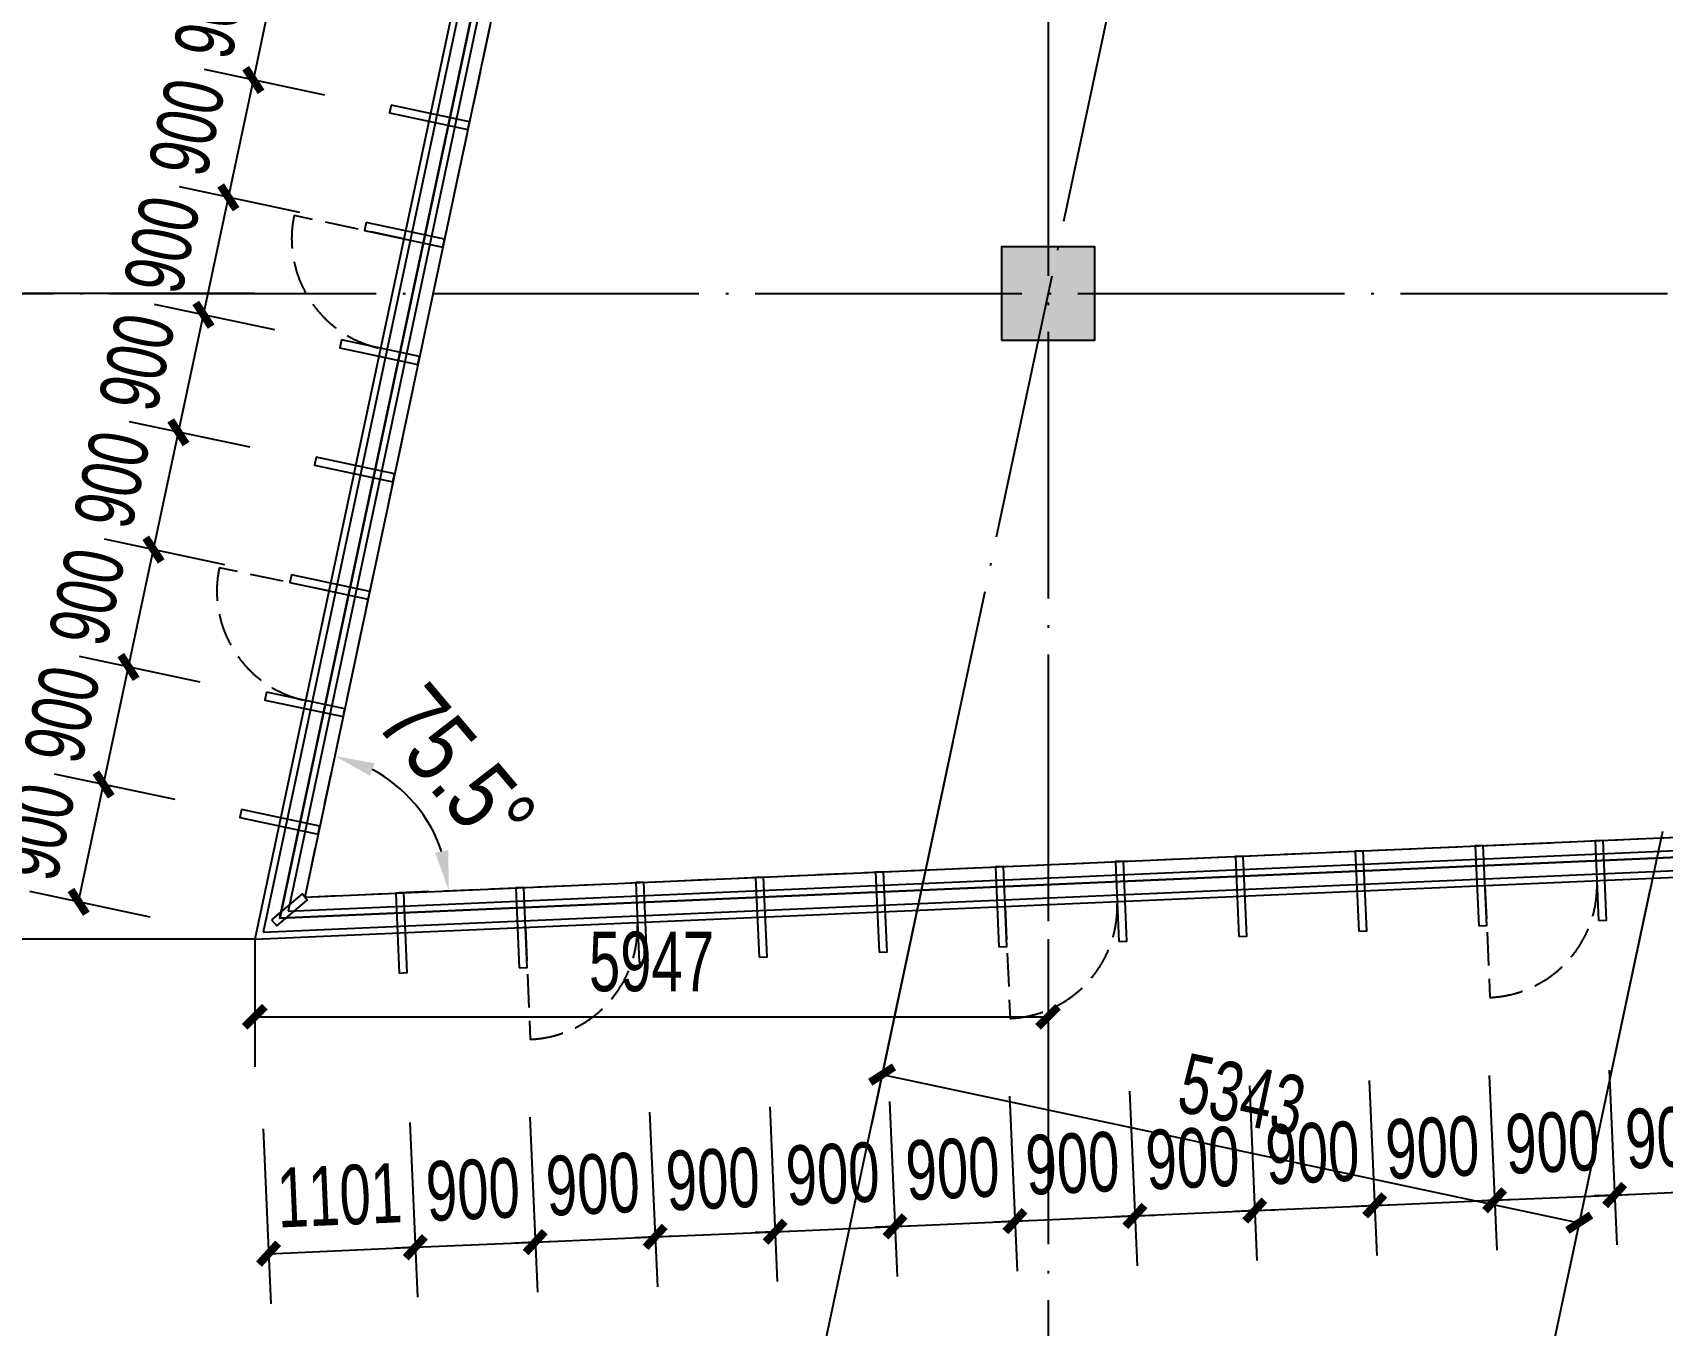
# Model space of a CAD drawing. Extents: x -409435 to 356702, y -107829 to 330904.
# Drawn here: x -7676 to 4543, y 81363 to 91056 of the extents above; entities that cross this region are included whole.
import ezdxf
from ezdxf.xclip import XClip

# ---------------------------------------------------------------- set-up
doc = ezdxf.new("R2010")
doc.units = 0
doc.header["$LTSCALE"] = 1000
doc.header["$MEASUREMENT"] = 0
doc.header["$XCLIPFRAME"] = 0
for name, pattern in [('104-14# 核心筒$0$DOTE', [2.42, 2, -0.2, 0.02, -0.2]), ('14#楼幕墙$0$DASH', [0.35, 0.25, -0.1]), ('X-104 14#平面$0$$0$DASH', [0.35, 0.25, -0.1])]:
    doc.linetypes.add(name, pattern=pattern)
for name, color, linetype in [('01-标注_尺寸', 124, 'Continuous'), ('104-14# 核心筒$0$01-标注_轴线坐标', 132, 'Continuous'), ('104-14# 核心筒$0$A_AXIS-轴线', 36, '104-14# 核心筒$0$DOTE'), ('104-14# 核心筒$0$A_STR-砼柱', 51, 'Continuous'), ('14#楼幕墙$0$A-C_玻璃幕墙', 140, 'Continuous'), ('14#楼幕墙$0$A-C_窗', 140, 'Continuous'), ('PUB_HATCH', 8, 'Continuous'), ('X-104 14#平面$0$01-标注_尺寸', 124, 'Continuous'), ('X-104 14#平面$0$A-C_玻璃幕墙', 140, 'Continuous'), ('X-104 14#平面$0$A-TECH_结构', 21, 'Continuous')]:
    doc.layers.add(name, color=color, linetype=linetype)
doc.layers.add('X-104 14#平面$0$000套内', color=226, linetype='Continuous', lineweight=30, plot=False)
doc.styles.add('104-14# 核心筒$0$_TCH_DIM_T3', font='ros.shx', dxfattribs={"width": 0.705882, "bigfont": 'jd.shx'})
doc.styles.add('_TCH_DIM_T3', font='ros.shx', dxfattribs={"width": 0.705882, "bigfont": 'jd.shx'})
doc.styles.add('X-104 14#平面$0$_TCH_DIM_T3', font='ros.shx', dxfattribs={"width": 0.8, "bigfont": 'jd.shx'})
doc.dimstyles.new('104-14# 核心筒$0$_TCH_ARCH&&150', dxfattribs={"dimtxt": 446.25, "dimasz": 150, "dimexe": 375, "dimexo": 450, "dimgap": 189.375, "dimtad": 1, "dimdec": 0, "dimzin": 0, "dimdsep": 46, "dimtxsty": '104-14# 核心筒$0$_TCH_DIM_T3', "dimblk": '104-14# 核心筒$0$_ArchTick', "dimcen": 0.09, "dimclrt": 7, "dimazin": 2, "dimtfac": 1, "dimtdec": 0, "dimtix": 1, "dimtmove": 2, "dimatfit": 3, "dimfxl": 0, "dimtolj": 1, "dimtzin": 0, "dimarcsym": 0})
doc.dimstyles.new('_TCH_ARCH&&150', dxfattribs={"dimtxt": 446.25, "dimasz": 150, "dimexe": 375, "dimexo": 450, "dimgap": 189.375, "dimtad": 1, "dimdec": 0, "dimzin": 0, "dimdsep": 46, "dimtxsty": '_TCH_DIM_T3', "dimblk": 'ARCHTICK', "dimcen": 0.09, "dimclrt": 7, "dimazin": 2, "dimtfac": 1, "dimtdec": 0, "dimtix": 1, "dimtmove": 2, "dimatfit": 3, "dimfxl": 0, "dimtolj": 1, "dimtzin": 0, "dimarcsym": 0})
doc.dimstyles.new('X-104 14#平面$0$_TCH_ARROW&&150', dxfattribs={"dimtxt": 525, "dimasz": 300, "dimexe": 375, "dimexo": 450, "dimgap": 150, "dimtad": 1, "dimdec": 0, "dimzin": 0, "dimdsep": 46, "dimtxsty": 'X-104 14#平面$0$_TCH_DIM_T3', "dimcen": 0.09, "dimclrt": 7, "dimazin": 2, "dimtfac": 1, "dimtdec": 0, "dimtix": 1, "dimtmove": 2, "dimatfit": 3, "dimfxl": 0, "dimtolj": 1, "dimtzin": 0, "dimarcsym": 0})

# ---------------------------------------------------------------- blocks, each defined once
blk = doc.blocks.new('14#楼幕墙$0$A$C103B1A8E')
blk.add_lwpolyline([(0, 0), (60, 0), (60, 600), (0, 600)], close=True)
blk = doc.blocks.new('14#楼幕墙$0$A$C678332E3')
blk.add_lwpolyline([(0, 0), (60, 0), (60, 300), (0, 300)], close=True)
blk = doc.blocks.new('14#楼幕墙$0$A$C09283E46')
for name, p, rotation in [('14#楼幕墙$0$A$C103B1A8E', (-45362, 4605), 255.500000006771), ('14#楼幕墙$0$A$C103B1A8E', (-45587, 3733), 255.500000006771), ('14#楼幕墙$0$A$C103B1A8E', (-45812, 2862), 255.500000006771), ('14#楼幕墙$0$A$C103B1A8E', (-46038, 1991), 255.500000006771), ('14#楼幕墙$0$A$C103B1A8E', (-46263, 1119), 255.500000006771), ('14#楼幕墙$0$A$C103B1A8E', (-46488, 248), 255.500000006771), ('14#楼幕墙$0$A$C103B1A8E', (-46714, -623), 255.500000006771), ('14#楼幕墙$0$A$C678332E3', (-46524, -1459), 307.750000003458), ('14#楼幕墙$0$A$C103B1A8E', (-45585, -1899), 2.410065309878989e-12), ('14#楼幕墙$0$A$C103B1A8E', (-44685, -1899), 2.410065309878989e-12), ('14#楼幕墙$0$A$C103B1A8E', (-43785, -1899), 2.410065309878989e-12), ('14#楼幕墙$0$A$C103B1A8E', (-42885, -1899), 2.410065309878989e-12), ('14#楼幕墙$0$A$C103B1A8E', (-41985, -1899), 2.410065309878989e-12), ('14#楼幕墙$0$A$C103B1A8E', (-41085, -1899), 2.410065309878989e-12), ('14#楼幕墙$0$A$C103B1A8E', (-40185, -1899), 2.410065309878989e-12), ('14#楼幕墙$0$A$C103B1A8E', (-39285, -1899), 2.410065309878989e-12), ('14#楼幕墙$0$A$C103B1A8E', (-38385, -1899), 2.410065309878989e-12), ('14#楼幕墙$0$A$C103B1A8E', (-37485, -1899), 2.410065309878989e-12), ('14#楼幕墙$0$A$C103B1A8E', (-36585, -1899), 2.410065309878989e-12)]:
    blk.add_blockref(name, p, dxfattribs=dict(rotation=rotation))
blk = doc.blocks.new('14#楼幕墙$0$A$C2CD63A88')
at = {"linetype": '14#楼幕墙$0$DASH'}
blk.add_lwpolyline([(0, 670), (0, -170)], dxfattribs=at)
blk.add_arc((0, 670), 840, 270, 0, dxfattribs=at)
blk = doc.blocks.new('14#楼幕墙')
at = {"layer": '14#楼幕墙$0$A-C_玻璃幕墙'}
for p, q in [((-2734, 99671), (-6010, 84258)), ((-2695, 99612), (-5947, 84311)), ((-2580, 99434), (-5760, 84469)), ((-2503, 99316), (-5636, 84575)), ((-5636, 84575), (40532, 86591)), ((-5760, 84469), (40414, 86485)), ((-6010, 84258), (40178, 86275)), ((-5947, 84311), (40237, 86328))]:
    blk.add_line(p, q, dxfattribs=at)
at = {"layer": '14#楼幕墙$0$A-C_玻璃幕墙', "rotation": 2.499999999999448}
blk.add_blockref('14#楼幕墙$0$A$C09283E46', (40532, 87891), dxfattribs=at)
at = {"layer": '14#楼幕墙$0$A-C_窗'}
for p, rotation in [((-5549, 89650), 258.0000000069074), ((-6110, 87009), 258.0000000069074), ((3242, 83992), 2.499999999979593), ((-355, 83835), 2.499999999979593), ((-3952, 83678), 2.499999999979593)]:
    blk.add_blockref('14#楼幕墙$0$A$C2CD63A88', p, dxfattribs=dict(at, rotation=rotation))
blk = doc.blocks.new('_FZH')
blk.add_lwpolyline([(-0.5, -0.5), (0.5, -0.5), (0.5, 0.5), (-0.5, 0.5)], close=True)
at = {"layer": 'PUB_HATCH'}
blk.add_solid([(-0.5, -0.5), (0.5, -0.5), (-0.5, 0.5), (0.5, 0.5)], dxfattribs=at)
blk = doc.blocks.new('104-14# 核心筒$0$_ArchTick')
at = {"color": 0, "linetype": 'ByBlock', "const_width": 0.4}
blk.add_lwpolyline([(-0.5, -0.5), (0.5, 0.5)], dxfattribs=at)
blk = doc.blocks.new('*D2871')
at = {"layer": '104-14# 核心筒$0$01-标注_轴线坐标', "color": 0, "lineweight": -2, "transparency": 16777216}
for p, q in [((-777, 85738), (-1385, 82877)), ((4449, 84627), (3841, 81766)), ((-1307, 83244), (3919, 82133))]:
    blk.add_line(p, q, dxfattribs=at)
at = {"layer": 'Defpoints', "color": 0, "transparency": 16777216}
for p in [(-684, 86178), (4543, 85067), (3919, 82133)]:
    blk.add_point(p, dxfattribs=at)
at = {"layer": '104-14# 核心筒$0$01-标注_轴线坐标', "color": 0, "lineweight": -2, "transparency": 16777216, "xscale": 150, "yscale": 150, "zscale": 150}
for p, rotation in [((-1307, 83244), 167.9999999999998), ((3919, 82133), 347.9999999999998)]:
    blk.add_blockref('104-14# 核心筒$0$_ArchTick', p, dxfattribs=dict(at, rotation=rotation))
at = {"layer": '104-14# 核心筒$0$01-标注_轴线坐标', "color": 7, "transparency": 16777216, "insert": (1392, 83092), "char_height": 446.2, "attachment_point": 5, "rotation": 348, "style": '104-14# 核心筒$0$_TCH_DIM_T3'}
blk.add_mtext('\\A1;5343', dxfattribs=at)
blk = doc.blocks.new('*D2605')
at = {"layer": 'Defpoints', "color": 0, "transparency": 16777216}
for p in [(-5348, 85927), (-4677, 85077), (-5636, 84575), (-4255, 84635)]:
    blk.add_point(p, dxfattribs=at)
at = {"layer": 'X-104 14#平面$0$01-标注_尺寸', "color": 0, "lineweight": -2, "transparency": 16777216}
for p, q in [((-5442, 85487), (-5489, 85266)), ((-4705, 84616), (-4929, 84606))]:
    blk.add_line(p, q, dxfattribs=at)
blk.add_arc((-5636, 84575), 1082, 18.4372, 62.0628, dxfattribs=at)
at = {"layer": 'X-104 14#平面$0$01-标注_尺寸', "color": 0, "transparency": 16777216}
for points in [[(-5146, 85484), (-5112, 85578), (-5411, 85633)], [(-4560, 84926), (-4658, 84908), (-4555, 84622)]]:
    blk.add_solid(points, dxfattribs=at)
at = {"layer": 'X-104 14#平面$0$01-标注_尺寸', "color": 7, "transparency": 16777216, "insert": (-4495, 85541), "char_height": 525, "attachment_point": 5, "rotation": 310.25, "style": 'X-104 14#平面$0$_TCH_DIM_T3'}
blk.add_mtext('\\A1;75.5°', dxfattribs=at)
blk = doc.blocks.new('_ArchTick')
at = {"color": 0, "linetype": 'ByBlock', "const_width": 0.4}
blk.add_lwpolyline([(-0.5, -0.5), (0.5, 0.5)], dxfattribs=at)
blk = doc.blocks.new('*D1349')
at = {"layer": '01-标注_尺寸', "color": 0, "lineweight": -2, "transparency": 16777216}
for p, q in [((-4848, 82885), (-4791, 81574)), ((-5948, 82837), (-5890, 81526)), ((-5907, 81901), (-4807, 81949))]:
    blk.add_line(p, q, dxfattribs=at)
at = {"layer": 'Defpoints', "color": 0, "transparency": 16777216}
for p in [(-4867, 83334), (-5967, 83286), (-4807, 81949)]:
    blk.add_point(p, dxfattribs=at)
at = {"layer": '01-标注_尺寸', "color": 0, "lineweight": -2, "transparency": 16777216, "xscale": 150, "yscale": 150, "zscale": 150}
for p, rotation in [((-5907, 81901), 182.5000000000003), ((-4807, 81949), 2.500000000000252)]:
    blk.add_blockref('_ArchTick', p, dxfattribs=dict(at, rotation=rotation))
at = {"layer": '01-标注_尺寸', "color": 7, "transparency": 16777216, "insert": (-5375, 82337), "char_height": 446.2, "attachment_point": 5, "rotation": 2.5, "style": '_TCH_DIM_T3'}
blk.add_mtext('\\A1;1101', dxfattribs=at)
blk = doc.blocks.new('*D1350')
at = {"layer": '01-标注_尺寸', "color": 0, "lineweight": -2, "transparency": 16777216}
for p, q in [((-4848, 82885), (-4791, 81574)), ((-3949, 82924), (-3891, 81613)), ((-3908, 81988), (-3758, 81995)), ((-4807, 81949), (-4957, 81942)), ((-4807, 81949), (-3908, 81988))]:
    blk.add_line(p, q, dxfattribs=at)
at = {"layer": 'Defpoints', "color": 0, "transparency": 16777216}
for p in [(-4867, 83334), (-3968, 83373), (-3908, 81988)]:
    blk.add_point(p, dxfattribs=at)
at = {"layer": '01-标注_尺寸', "color": 0, "lineweight": -2, "transparency": 16777216, "xscale": 150, "yscale": 150, "zscale": 150}
for p, rotation in [((-4807, 81949), 2.500000000000551), ((-3908, 81988), 182.5000000000006)]:
    blk.add_blockref('_ArchTick', p, dxfattribs=dict(at, rotation=rotation))
at = {"layer": '01-标注_尺寸', "color": 7, "transparency": 16777216, "insert": (-4375, 82380), "char_height": 446.2, "attachment_point": 5, "rotation": 2.5, "style": '_TCH_DIM_T3'}
blk.add_mtext('\\A1;900', dxfattribs=at)
blk = doc.blocks.new('*D1351')
at = {"layer": '01-标注_尺寸', "color": 0, "lineweight": -2, "transparency": 16777216}
for p, q in [((-3949, 82924), (-3891, 81613)), ((-3050, 82963), (-2992, 81653)), ((-3908, 81988), (-3009, 82027)), ((-3009, 82027), (-2859, 82034)), ((-3908, 81988), (-4058, 81981))]:
    blk.add_line(p, q, dxfattribs=at)
at = {"layer": 'Defpoints', "color": 0, "transparency": 16777216}
for p in [(-3968, 83373), (-3069, 83413), (-3009, 82027)]:
    blk.add_point(p, dxfattribs=at)
at = {"layer": '01-标注_尺寸', "color": 0, "lineweight": -2, "transparency": 16777216, "xscale": 150, "yscale": 150, "zscale": 150}
for p, rotation in [((-3009, 82027), 182.4999999999997), ((-3908, 81988), 2.499999999999751)]:
    blk.add_blockref('_ArchTick', p, dxfattribs=dict(at, rotation=rotation))
at = {"layer": '01-标注_尺寸', "color": 7, "transparency": 16777216, "insert": (-3476, 82420), "char_height": 446.2, "attachment_point": 5, "rotation": 2.5, "style": '_TCH_DIM_T3'}
blk.add_mtext('\\A1;900', dxfattribs=at)
blk = doc.blocks.new('*D1352')
at = {"layer": '01-标注_尺寸', "color": 0, "lineweight": -2, "transparency": 16777216}
for p, q in [((-2150, 83002), (-2093, 81692)), ((-3050, 82963), (-2992, 81653)), ((-3009, 82027), (-3158, 82021)), ((-3009, 82027), (-2109, 82066)), ((-2109, 82066), (-1960, 82073))]:
    blk.add_line(p, q, dxfattribs=at)
at = {"layer": 'Defpoints', "color": 0, "transparency": 16777216}
for p in [(-3069, 83413), (-2170, 83452), (-2109, 82066)]:
    blk.add_point(p, dxfattribs=at)
at = {"layer": '01-标注_尺寸', "color": 0, "lineweight": -2, "transparency": 16777216, "xscale": 150, "yscale": 150, "zscale": 150}
for p, rotation in [((-3009, 82027), 2.50000000000087), ((-2109, 82066), 182.5000000000009)]:
    blk.add_blockref('_ArchTick', p, dxfattribs=dict(at, rotation=rotation))
at = {"layer": '01-标注_尺寸', "color": 7, "transparency": 16777216, "insert": (-2577, 82459), "char_height": 446.2, "attachment_point": 5, "rotation": 2.5, "style": '_TCH_DIM_T3'}
blk.add_mtext('\\A1;900', dxfattribs=at)
blk = doc.blocks.new('*D1353')
at = {"layer": '01-标注_尺寸', "color": 0, "lineweight": -2, "transparency": 16777216}
for p, q in [((-2150, 83002), (-2093, 81692)), ((-1251, 83042), (-1194, 81731)), ((-1210, 82106), (-1060, 82112)), ((-2109, 82066), (-2259, 82060)), ((-2109, 82066), (-1210, 82106))]:
    blk.add_line(p, q, dxfattribs=at)
at = {"layer": 'Defpoints', "color": 0, "transparency": 16777216}
for p in [(-1271, 83491), (-2170, 83452), (-1210, 82106)]:
    blk.add_point(p, dxfattribs=at)
at = {"layer": '01-标注_尺寸', "color": 0, "lineweight": -2, "transparency": 16777216, "xscale": 150, "yscale": 150, "zscale": 150}
for p, rotation in [((-2109, 82066), 2.499999999999432), ((-1210, 82106), 182.4999999999994)]:
    blk.add_blockref('_ArchTick', p, dxfattribs=dict(at, rotation=rotation))
at = {"layer": '01-标注_尺寸', "color": 7, "transparency": 16777216, "insert": (-1678, 82498), "char_height": 446.2, "attachment_point": 5, "rotation": 2.5, "style": '_TCH_DIM_T3'}
blk.add_mtext('\\A1;900', dxfattribs=at)
blk = doc.blocks.new('*D1354')
at = {"layer": '01-标注_尺寸', "color": 0, "lineweight": -2, "transparency": 16777216}
for p, q in [((-1251, 83042), (-1194, 81731)), ((-352, 83081), (-295, 81770)), ((-1210, 82106), (-311, 82145)), ((-311, 82145), (-161, 82152)), ((-1210, 82106), (-1360, 82099))]:
    blk.add_line(p, q, dxfattribs=at)
at = {"layer": 'Defpoints', "color": 0, "transparency": 16777216}
for p in [(-1271, 83491), (-372, 83531), (-311, 82145)]:
    blk.add_point(p, dxfattribs=at)
at = {"layer": '01-标注_尺寸', "color": 0, "lineweight": -2, "transparency": 16777216, "xscale": 150, "yscale": 150, "zscale": 150}
for p, rotation in [((-311, 82145), 182.5000000000005), ((-1210, 82106), 2.500000000000471)]:
    blk.add_blockref('_ArchTick', p, dxfattribs=dict(at, rotation=rotation))
at = {"layer": '01-标注_尺寸', "color": 7, "transparency": 16777216, "insert": (-779, 82537), "char_height": 446.2, "attachment_point": 5, "rotation": 2.5, "style": '_TCH_DIM_T3'}
blk.add_mtext('\\A1;900', dxfattribs=at)
blk = doc.blocks.new('*D1355')
at = {"layer": '01-标注_尺寸', "color": 0, "lineweight": -2, "transparency": 16777216}
for p, q in [((547, 83120), (604, 81810)), ((-352, 83081), (-295, 81770)), ((-311, 82145), (-461, 82138)), ((-311, 82145), (588, 82184)), ((588, 82184), (738, 82191))]:
    blk.add_line(p, q, dxfattribs=at)
at = {"layer": 'Defpoints', "color": 0, "transparency": 16777216}
for p in [(-372, 83531), (527, 83570), (588, 82184)]:
    blk.add_point(p, dxfattribs=at)
at = {"layer": '01-标注_尺寸', "color": 0, "lineweight": -2, "transparency": 16777216, "xscale": 150, "yscale": 150, "zscale": 150}
for p, rotation in [((-311, 82145), 2.500000000000231), ((588, 82184), 182.5000000000003)]:
    blk.add_blockref('_ArchTick', p, dxfattribs=dict(at, rotation=rotation))
at = {"layer": '01-标注_尺寸', "color": 7, "transparency": 16777216, "insert": (120, 82577), "char_height": 446.2, "attachment_point": 5, "rotation": 2.5, "style": '_TCH_DIM_T3'}
blk.add_mtext('\\A1;900', dxfattribs=at)
blk = doc.blocks.new('*D1356')
at = {"layer": '01-标注_尺寸', "color": 0, "lineweight": -2, "transparency": 16777216}
for p, q in [((547, 83120), (604, 81810)), ((1446, 83159), (1503, 81849)), ((588, 82184), (438, 82178)), ((588, 82184), (1487, 82224)), ((1487, 82224), (1637, 82230))]:
    blk.add_line(p, q, dxfattribs=at)
at = {"layer": 'Defpoints', "color": 0, "transparency": 16777216}
for p in [(1427, 83609), (527, 83570), (1487, 82224)]:
    blk.add_point(p, dxfattribs=at)
at = {"layer": '01-标注_尺寸', "color": 0, "lineweight": -2, "transparency": 16777216, "xscale": 150, "yscale": 150, "zscale": 150}
for p, rotation in [((588, 82184), 2.500000000000391), ((1487, 82224), 182.5000000000003)]:
    blk.add_blockref('_ArchTick', p, dxfattribs=dict(at, rotation=rotation))
at = {"layer": '01-标注_尺寸', "color": 7, "transparency": 16777216, "insert": (1020, 82616), "char_height": 446.2, "attachment_point": 5, "rotation": 2.5, "style": '_TCH_DIM_T3'}
blk.add_mtext('\\A1;900', dxfattribs=at)
blk = doc.blocks.new('*D1357')
at = {"layer": '01-标注_尺寸', "color": 0, "lineweight": -2, "transparency": 16777216}
for p, q in [((1446, 83159), (1503, 81849)), ((2345, 83199), (2403, 81888)), ((1487, 82224), (2386, 82263)), ((2386, 82263), (2536, 82269)), ((1487, 82224), (1337, 82217))]:
    blk.add_line(p, q, dxfattribs=at)
at = {"layer": 'Defpoints', "color": 0, "transparency": 16777216}
for p in [(1427, 83609), (2326, 83648), (2386, 82263)]:
    blk.add_point(p, dxfattribs=at)
at = {"layer": '01-标注_尺寸', "color": 0, "lineweight": -2, "transparency": 16777216, "xscale": 150, "yscale": 150, "zscale": 150}
for p, rotation in [((2386, 82263), 182.5000000000004), ((1487, 82224), 2.500000000000391)]:
    blk.add_blockref('_ArchTick', p, dxfattribs=dict(at, rotation=rotation))
at = {"layer": '01-标注_尺寸', "color": 7, "transparency": 16777216, "insert": (1919, 82655), "char_height": 446.2, "attachment_point": 5, "rotation": 2.5, "style": '_TCH_DIM_T3'}
blk.add_mtext('\\A1;900', dxfattribs=at)
blk = doc.blocks.new('*D1358')
at = {"layer": '01-标注_尺寸', "color": 0, "lineweight": -2, "transparency": 16777216}
for p, q in [((3245, 83238), (3302, 81927)), ((2345, 83199), (2403, 81888)), ((2386, 82263), (2236, 82256)), ((2386, 82263), (3285, 82302)), ((3285, 82302), (3435, 82309))]:
    blk.add_line(p, q, dxfattribs=at)
at = {"layer": 'Defpoints', "color": 0, "transparency": 16777216}
for p in [(2326, 83648), (3225, 83688), (3285, 82302)]:
    blk.add_point(p, dxfattribs=at)
at = {"layer": '01-标注_尺寸', "color": 0, "lineweight": -2, "transparency": 16777216, "xscale": 150, "yscale": 150, "zscale": 150}
for p, rotation in [((2386, 82263), 2.500000000000231), ((3285, 82302), 182.5000000000003)]:
    blk.add_blockref('_ArchTick', p, dxfattribs=dict(at, rotation=rotation))
at = {"layer": '01-标注_尺寸', "color": 7, "transparency": 16777216, "insert": (2818, 82695), "char_height": 446.2, "attachment_point": 5, "rotation": 2.5, "style": '_TCH_DIM_T3'}
blk.add_mtext('\\A1;900', dxfattribs=at)
blk = doc.blocks.new('*D1359')
at = {"layer": '01-标注_尺寸', "color": 0, "lineweight": -2, "transparency": 16777216}
for p, q in [((3245, 83238), (3302, 81927)), ((4144, 83277), (4201, 81967)), ((3285, 82302), (3136, 82295)), ((3285, 82302), (4185, 82341)), ((4185, 82341), (4334, 82348))]:
    blk.add_line(p, q, dxfattribs=at)
at = {"layer": 'Defpoints', "color": 0, "transparency": 16777216}
for p in [(4124, 83727), (3225, 83688), (4185, 82341)]:
    blk.add_point(p, dxfattribs=at)
at = {"layer": '01-标注_尺寸', "color": 0, "lineweight": -2, "transparency": 16777216, "xscale": 150, "yscale": 150, "zscale": 150}
for p, rotation in [((3285, 82302), 2.499999999999911), ((4185, 82341), 182.4999999999999)]:
    blk.add_blockref('_ArchTick', p, dxfattribs=dict(at, rotation=rotation))
at = {"layer": '01-标注_尺寸', "color": 7, "transparency": 16777216, "insert": (3717, 82734), "char_height": 446.2, "attachment_point": 5, "rotation": 2.5, "style": '_TCH_DIM_T3'}
blk.add_mtext('\\A1;900', dxfattribs=at)
blk = doc.blocks.new('*D1360')
at = {"layer": '01-标注_尺寸', "color": 0, "lineweight": -2, "transparency": 16777216}
for p, q in [((4144, 83277), (4201, 81967)), ((5043, 83316), (5100, 82006)), ((4185, 82341), (5084, 82381)), ((5084, 82381), (5234, 82387)), ((4185, 82341), (4035, 82335))]:
    blk.add_line(p, q, dxfattribs=at)
at = {"layer": 'Defpoints', "color": 0, "transparency": 16777216}
for p in [(4124, 83727), (5023, 83766), (5084, 82381)]:
    blk.add_point(p, dxfattribs=at)
at = {"layer": '01-标注_尺寸', "color": 0, "lineweight": -2, "transparency": 16777216, "xscale": 150, "yscale": 150, "zscale": 150}
for p, rotation in [((5084, 82381), 182.5000000000003), ((4185, 82341), 2.500000000000311)]:
    blk.add_blockref('_ArchTick', p, dxfattribs=dict(at, rotation=rotation))
at = {"layer": '01-标注_尺寸', "color": 7, "transparency": 16777216, "insert": (4616, 82773), "char_height": 446.2, "attachment_point": 5, "rotation": 2.5, "style": '_TCH_DIM_T3'}
blk.add_mtext('\\A1;900', dxfattribs=at)
blk = doc.blocks.new('*D1856')
at = {"layer": '01-标注_尺寸', "color": 0, "lineweight": -2, "transparency": 16777216}
for p, q in [((-6608, 85306), (-7511, 85497)), ((-7331, 84539), (-7144, 85419)), ((-6795, 84425), (-7698, 84617))]:
    blk.add_line(p, q, dxfattribs=at)
at = {"layer": 'Defpoints', "color": 0, "transparency": 16777216}
for p in [(-7144, 85419), (-6168, 85212), (-6355, 84332)]:
    blk.add_point(p, dxfattribs=at)
at = {"layer": '01-标注_尺寸', "color": 0, "lineweight": -2, "transparency": 16777216, "xscale": 150, "yscale": 150, "zscale": 150}
for p, rotation in [((-7144, 85419), 77.99999999999994), ((-7331, 84539), 257.9999999999999)]:
    blk.add_blockref('_ArchTick', p, dxfattribs=dict(at, rotation=rotation))
at = {"layer": '01-标注_尺寸', "color": 7, "transparency": 16777216, "insert": (-7641, 85065), "char_height": 446.2, "attachment_point": 5, "rotation": 78, "style": '_TCH_DIM_T3'}
blk.add_mtext('\\A1;900', dxfattribs=at)
blk = doc.blocks.new('*D1857')
at = {"layer": '01-标注_尺寸', "color": 0, "lineweight": -2, "transparency": 16777216}
for p, q in [((-6421, 86186), (-7324, 86378)), ((-7144, 85419), (-6957, 86300)), ((-6608, 85306), (-7511, 85497))]:
    blk.add_line(p, q, dxfattribs=at)
at = {"layer": 'Defpoints', "color": 0, "transparency": 16777216}
for p in [(-6957, 86300), (-5981, 86092), (-6168, 85212)]:
    blk.add_point(p, dxfattribs=at)
at = {"layer": '01-标注_尺寸', "color": 0, "lineweight": -2, "transparency": 16777216, "xscale": 150, "yscale": 150, "zscale": 150}
for p, rotation in [((-6957, 86300), 77.99999999999987), ((-7144, 85419), 257.9999999999999)]:
    blk.add_blockref('_ArchTick', p, dxfattribs=dict(at, rotation=rotation))
at = {"layer": '01-标注_尺寸', "color": 7, "transparency": 16777216, "insert": (-7454, 85945), "char_height": 446.2, "attachment_point": 5, "rotation": 78, "style": '_TCH_DIM_T3'}
blk.add_mtext('\\A1;900', dxfattribs=at)
blk = doc.blocks.new('*D1858')
at = {"layer": '01-标注_尺寸', "color": 0, "lineweight": -2, "transparency": 16777216}
for p, q in [((-6234, 87066), (-7136, 87258)), ((-6957, 86300), (-6770, 87180)), ((-6421, 86186), (-7324, 86378))]:
    blk.add_line(p, q, dxfattribs=at)
at = {"layer": 'Defpoints', "color": 0, "transparency": 16777216}
for p in [(-6770, 87180), (-5793, 86973), (-5981, 86092)]:
    blk.add_point(p, dxfattribs=at)
at = {"layer": '01-标注_尺寸', "color": 0, "lineweight": -2, "transparency": 16777216, "xscale": 150, "yscale": 150, "zscale": 150}
for p, rotation in [((-6770, 87180), 77.99999999999991), ((-6957, 86300), 257.9999999999999)]:
    blk.add_blockref('_ArchTick', p, dxfattribs=dict(at, rotation=rotation))
at = {"layer": '01-标注_尺寸', "color": 7, "transparency": 16777216, "insert": (-7267, 86826), "char_height": 446.2, "attachment_point": 5, "rotation": 78, "style": '_TCH_DIM_T3'}
blk.add_mtext('\\A1;900', dxfattribs=at)
blk = doc.blocks.new('*D1859')
at = {"layer": '01-标注_尺寸', "color": 0, "lineweight": -2, "transparency": 16777216}
for p, q in [((-6046, 87947), (-6949, 88138)), ((-6770, 87180), (-6583, 88060)), ((-6234, 87066), (-7136, 87258))]:
    blk.add_line(p, q, dxfattribs=at)
at = {"layer": 'Defpoints', "color": 0, "transparency": 16777216}
for p in [(-6583, 88060), (-5606, 87853), (-5793, 86973)]:
    blk.add_point(p, dxfattribs=at)
at = {"layer": '01-标注_尺寸', "color": 0, "lineweight": -2, "transparency": 16777216, "xscale": 150, "yscale": 150, "zscale": 150}
for p, rotation in [((-6583, 88060), 77.99999999999991), ((-6770, 87180), 257.9999999999999)]:
    blk.add_blockref('_ArchTick', p, dxfattribs=dict(at, rotation=rotation))
at = {"layer": '01-标注_尺寸', "color": 7, "transparency": 16777216, "insert": (-7080, 87706), "char_height": 446.2, "attachment_point": 5, "rotation": 78, "style": '_TCH_DIM_T3'}
blk.add_mtext('\\A1;900', dxfattribs=at)
blk = doc.blocks.new('*D1860')
at = {"layer": '01-标注_尺寸', "color": 0, "lineweight": -2, "transparency": 16777216}
for p, q in [((-5859, 88827), (-6762, 89019)), ((-6583, 88060), (-6395, 88941)), ((-6046, 87947), (-6949, 88138))]:
    blk.add_line(p, q, dxfattribs=at)
at = {"layer": 'Defpoints', "color": 0, "transparency": 16777216}
for p in [(-6395, 88941), (-5419, 88733), (-5606, 87853)]:
    blk.add_point(p, dxfattribs=at)
at = {"layer": '01-标注_尺寸', "color": 0, "lineweight": -2, "transparency": 16777216, "xscale": 150, "yscale": 150, "zscale": 150}
for p, rotation in [((-6395, 88941), 78.00000000000003), ((-6583, 88060), 258.0000000000001)]:
    blk.add_blockref('_ArchTick', p, dxfattribs=dict(at, rotation=rotation))
at = {"layer": '01-标注_尺寸', "color": 7, "transparency": 16777216, "insert": (-6892, 88586), "char_height": 446.2, "attachment_point": 5, "rotation": 78, "style": '_TCH_DIM_T3'}
blk.add_mtext('\\A1;900', dxfattribs=at)
blk = doc.blocks.new('*D1861')
at = {"layer": '01-标注_尺寸', "color": 0, "lineweight": -2, "transparency": 16777216}
for p, q in [((-5672, 89707), (-6575, 89899)), ((-6395, 88941), (-6208, 89821)), ((-5859, 88827), (-6762, 89019))]:
    blk.add_line(p, q, dxfattribs=at)
at = {"layer": 'Defpoints', "color": 0, "transparency": 16777216}
for p in [(-6208, 89821), (-5232, 89614), (-5419, 88733)]:
    blk.add_point(p, dxfattribs=at)
at = {"layer": '01-标注_尺寸', "color": 0, "lineweight": -2, "transparency": 16777216, "xscale": 150, "yscale": 150, "zscale": 150}
for p, rotation in [((-6208, 89821), 77.9999999999999), ((-6395, 88941), 257.9999999999999)]:
    blk.add_blockref('_ArchTick', p, dxfattribs=dict(at, rotation=rotation))
at = {"layer": '01-标注_尺寸', "color": 7, "transparency": 16777216, "insert": (-6705, 89467), "char_height": 446.2, "attachment_point": 5, "rotation": 78, "style": '_TCH_DIM_T3'}
blk.add_mtext('\\A1;900', dxfattribs=at)
blk = doc.blocks.new('*D1862')
at = {"layer": '01-标注_尺寸', "color": 0, "lineweight": -2, "transparency": 16777216}
for p, q in [((-5485, 90588), (-6388, 90779)), ((-6208, 89821), (-6021, 90701)), ((-5672, 89707), (-6575, 89899))]:
    blk.add_line(p, q, dxfattribs=at)
at = {"layer": 'Defpoints', "color": 0, "transparency": 16777216}
for p in [(-6021, 90701), (-5045, 90494), (-5232, 89614)]:
    blk.add_point(p, dxfattribs=at)
at = {"layer": '01-标注_尺寸', "color": 0, "lineweight": -2, "transparency": 16777216, "xscale": 150, "yscale": 150, "zscale": 150}
for p, rotation in [((-6021, 90701), 77.99999999999993), ((-6208, 89821), 257.9999999999999)]:
    blk.add_blockref('_ArchTick', p, dxfattribs=dict(at, rotation=rotation))
at = {"layer": '01-标注_尺寸', "color": 7, "transparency": 16777216, "insert": (-6518, 90347), "char_height": 446.2, "attachment_point": 5, "rotation": 78, "style": '_TCH_DIM_T3'}
blk.add_mtext('\\A1;900', dxfattribs=at)
blk = doc.blocks.new('*D1863')
at = {"layer": '01-标注_尺寸', "color": 0, "lineweight": -2, "transparency": 16777216}
for p, q in [((-5298, 91468), (-6201, 91660)), ((-6021, 90701), (-5834, 91582)), ((-5485, 90588), (-6388, 90779))]:
    blk.add_line(p, q, dxfattribs=at)
at = {"layer": 'Defpoints', "color": 0, "transparency": 16777216}
for p in [(-5834, 91582), (-4858, 91374), (-5045, 90494)]:
    blk.add_point(p, dxfattribs=at)
at = {"layer": '01-标注_尺寸', "color": 0, "lineweight": -2, "transparency": 16777216, "xscale": 150, "yscale": 150, "zscale": 150}
for p, rotation in [((-5834, 91582), 77.9999999999999), ((-6021, 90701), 257.9999999999999)]:
    blk.add_blockref('_ArchTick', p, dxfattribs=dict(at, rotation=rotation))
at = {"layer": '01-标注_尺寸', "color": 7, "transparency": 16777216, "insert": (-6331, 91227), "char_height": 446.2, "attachment_point": 5, "rotation": 78, "style": '_TCH_DIM_T3'}
blk.add_mtext('\\A1;900', dxfattribs=at)
blk = doc.blocks.new('*D2477')
at = {"layer": '01-标注_尺寸', "color": 0, "lineweight": -2, "transparency": 16777216}
for p, q in [((-6010, 89100), (-8736, 89100)), ((-8361, 84258), (-8361, 89100)), ((-6010, 84258), (-8736, 84258))]:
    blk.add_line(p, q, dxfattribs=at)
at = {"layer": 'Defpoints', "color": 0, "transparency": 16777216}
for p in [(-8361, 89100), (-5560, 89100), (-5560, 84258)]:
    blk.add_point(p, dxfattribs=at)
at = {"layer": '01-标注_尺寸', "color": 0, "lineweight": -2, "transparency": 16777216, "xscale": 150, "yscale": 150, "zscale": 150}
for p, rotation in [((-8361, 89100), 90), ((-8361, 84258), 270)]:
    blk.add_blockref('_ArchTick', p, dxfattribs=dict(at, rotation=rotation))
at = {"layer": '01-标注_尺寸', "color": 7, "transparency": 16777216, "insert": (-8773, 86679), "char_height": 446.2, "attachment_point": 5, "rotation": 90, "style": '_TCH_DIM_T3'}
blk.add_mtext('\\A1;4842', dxfattribs=at)
blk = doc.blocks.new('*D2478')
at = {"layer": '01-标注_尺寸', "color": 0, "lineweight": -2, "transparency": 16777216}
for p, q in [((-6010, 84258), (-6010, 83302)), ((-63, 84258), (-63, 83302)), ((-6010, 83677), (-63, 83677))]:
    blk.add_line(p, q, dxfattribs=at)
at = {"layer": 'Defpoints', "color": 0, "transparency": 16777216}
for p in [(-6010, 84708), (-63, 84708), (-63, 83677)]:
    blk.add_point(p, dxfattribs=at)
at = {"layer": '01-标注_尺寸', "color": 0, "lineweight": -2, "transparency": 16777216, "xscale": 150, "yscale": 150, "zscale": 150, "rotation": 180}
blk.add_blockref('_ArchTick', (-6010, 83677), dxfattribs=at)
at = {"layer": '01-标注_尺寸', "color": 0, "lineweight": -2, "transparency": 16777216, "xscale": 150, "yscale": 150, "zscale": 150}
blk.add_blockref('_ArchTick', (-63, 83677), dxfattribs=at)
at = {"layer": '01-标注_尺寸', "color": 7, "transparency": 16777216, "insert": (-3036, 84089), "char_height": 446.2, "attachment_point": 5, "style": '_TCH_DIM_T3'}
blk.add_mtext('\\A1;5947', dxfattribs=at)
blk = doc.blocks.new('104-14# 核心筒')
at = {"layer": '104-14# 核心筒$0$01-标注_轴线坐标'}
for p, q in [((-686.4, 86165.6), (-1933.9, 80296.7)), ((4542.8, 85067.4), (3295.4, 79198.5))]:
    blk.add_line(p, q, dxfattribs=at)
at = {"layer": '104-14# 核心筒$0$A_AXIS-轴线'}
for p, q in [((-62.7, 139633.6), (-62.7, 80554.9)), ((-9520, 89100), (68400, 89100))]:
    blk.add_line(p, q, dxfattribs=at)
blk.add_lwpolyline([(3487, 105800), (-686.4, 86165.6)], dxfattribs=at)
at = {"layer": '104-14# 核心筒$0$A_STR-砼柱', "xscale": 700, "yscale": 700, "zscale": 700}
blk.add_blockref('_FZH', (-62.7, 89100), dxfattribs=at)
at = {"layer": '104-14# 核心筒$0$01-标注_轴线坐标'}
dim = blk.add_aligned_dim(p1=(-683.7, 86178.3), p2=(4542.8, 85067.4), distance=-3000, dimstyle='104-14# 核心筒$0$_TCH_ARCH&&150', dxfattribs=at)
dim.commit()
dim.dimension.update_dxf_attribs({"geometry": '*D2871', "text_midpoint": (1391.6, 83091.9)})
blk = doc.blocks.new('X-104 14#平面')
at = {"layer": 'X-104 14#平面$0$000套内'}
blk.add_lwpolyline([(23450, 85694.7), (-5822.8, 84416.6), (-2618.1, 99493.5), (5804.2, 97703.3), (8513.6, 110450), (23450, 110450), (23450, 102650), (22050, 102650), (22050, 96900), (23450, 96900)], close=True, dxfattribs=at)
at = {"layer": 'X-104 14#平面$0$A-C_玻璃幕墙'}
blk.add_lwpolyline([(109062.3, 84667.9), (119297.3, 99814.5), (117562.9, 100200.5), (120741.8, 127894.6), (99426.9, 133825), (92631.2, 109400), (86987.2, 109400), (86987.2, 110600), (8392.2, 110600), (5688.7, 97881.2), (-2733.6, 99671.4), (-6009.8, 84258.3), (40178.1, 86274.9), (39845.1, 84183.6), (83845.6, 86452.5)], close=True, dxfattribs=at)
at = {"layer": 'X-104 14#平面$0$A-TECH_结构', "linetype": 'X-104 14#平面$0$$0$DASH'}
blk.add_lwpolyline([(120414.6, 127674.3), (99635.5, 133455.6), (96317.6, 121532.1), (85624.2, 124507.3), (87140.3, 129956.4), (83582.3, 130946.3), (66456.4, 115400), (609.3, 115400), (8.3, 112572.3), (4214.3, 111678.3), (1409.8, 98484.1), (-2502.5, 99315.7), (-5635.8, 84574.9), (40532.1, 86590.6), (40199.6, 84502.3), (83848.5, 86753.1), (108910.7, 84979.4), (118802, 99617.3), (117234.1, 99966.3)], close=True, dxfattribs=at)
ref = blk.add_blockref('104-14# 核心筒', (0, 0))
XClip(ref).set_block_clipping_path([(-38664.3623821461, -25500), (139216.5485069363, 330900)])
blk.add_blockref('14#楼幕墙', (0, 0))
at = {"layer": 'X-104 14#平面$0$01-标注_尺寸'}
dim = blk.add_angular_dim_3p(base=(-4677.5, 85077.3), center=(-5635.8, 84574.9), p1=(-4255.1, 84635.2), p2=(-5348.4, 85926.7), dimstyle='X-104 14#平面$0$_TCH_ARROW&&150', dxfattribs=at)
dim.commit()
dim.dimension.update_dxf_attribs({"geometry": '*D2605', "text_midpoint": (-4495.1, 85540.5)})

msp = doc.modelspace()

# ---------------------------------------------------------------- block references
msp.add_blockref('X-104 14#平面', (0, 0))

# ---------------------------------------------------------------- dimensions: what is measured, and where the dimension line sits
at = {"layer": '01-标注_尺寸'}
for base, p1, p2, picture, middle in [((-5834.1, 91581.8), (-5045, 90493.9), (-4857.8, 91374.3), '*D1863', (-6331.1, 91227.4)), ((-6021.2, 90701.5), (-5232.1, 89613.6), (-5045, 90493.9), '*D1862', (-6518.2, 90347)), ((-6208.3, 89821.1), (-5419.2, 88733.3), (-5232.1, 89613.6), '*D1861', (-6705.4, 89466.7)), ((-6395.4, 88940.8), (-5606.3, 87852.9), (-5419.2, 88733.3), '*D1860', (-6892.5, 88586.4)), ((-6582.6, 88060.5), (-5793.4, 86972.6), (-5606.3, 87852.9), '*D1859', (-7079.6, 87706.1)), ((-6769.7, 87180.1), (-5980.6, 86092.3), (-5793.4, 86972.6), '*D1858', (-7266.7, 86825.7)), ((-6956.8, 86299.8), (-6167.7, 85212), (-5980.6, 86092.3), '*D1857', (-7453.8, 85945.4)), ((-7143.9, 85419.5), (-6354.8, 84331.6), (-6167.7, 85212), '*D1856', (-7641, 85065.1))]:
    dim = msp.add_linear_dim(base=base, p1=p1, p2=p2, angle=78, dimstyle='_TCH_ARCH&&150', override={"dimgap": 0}, dxfattribs=at)
    dim.commit()
    dim.dimension.update_dxf_attribs({"geometry": picture, "text_midpoint": middle, "dimtype": 161, "text_rotation": 78})
for p1, p2, distance, picture, middle in [((-5559.8, 84258.3), (-5559.8, 89100), 2800.8, '*D2477', (-8773.1, 86679.1)), ((-6009.8, 84708.3), (-62.7, 84708.3), -1031.4, '*D2478', (-3036.2, 84089.4)), ((3224.9, 83687.6), (4124, 83726.8), -1386.8, '*D1359', (3716.9, 82733.8)), ((4124, 83726.8), (5023.2, 83766.1), -1386.8, '*D1360', (4616.1, 82773)), ((527.4, 83569.8), (1426.6, 83609), -1386.8, '*D1356', (1019.5, 82616)), ((1426.6, 83609), (2325.7, 83648.3), -1386.8, '*D1357', (1918.7, 82655.3)), ((2325.7, 83648.3), (3224.9, 83687.6), -1386.8, '*D1358', (2817.8, 82694.5)), ((-2170, 83452), (-1270.8, 83491.3), -1386.8, '*D1353', (-1677.9, 82498.2)), ((-1270.8, 83491.3), (-371.7, 83530.5), -1386.8, '*D1354', (-778.8, 82537.5)), ((-371.7, 83530.5), (527.4, 83569.8), -1386.8, '*D1355', (120.4, 82576.7)), ((-5967.3, 83286.2), (-4867.4, 83334.2), -1386.8, '*D1349', (-5374.9, 82336.8)), ((-4867.4, 83334.2), (-3968.3, 83373.5), -1386.8, '*D1350', (-4375.3, 82380.5)), ((-3968.3, 83373.5), (-3069.1, 83412.7), -1386.8, '*D1351', (-3476.2, 82419.7)), ((-3069.1, 83412.7), (-2170, 83452), -1386.8, '*D1352', (-2577.1, 82459))]:
    dim = msp.add_aligned_dim(p1=p1, p2=p2, distance=distance, dimstyle='_TCH_ARCH&&150', dxfattribs=at)
    dim.commit()
    dim.dimension.update_dxf_attribs({"geometry": picture, "text_midpoint": middle})

doc.saveas('drawing.dxf')
